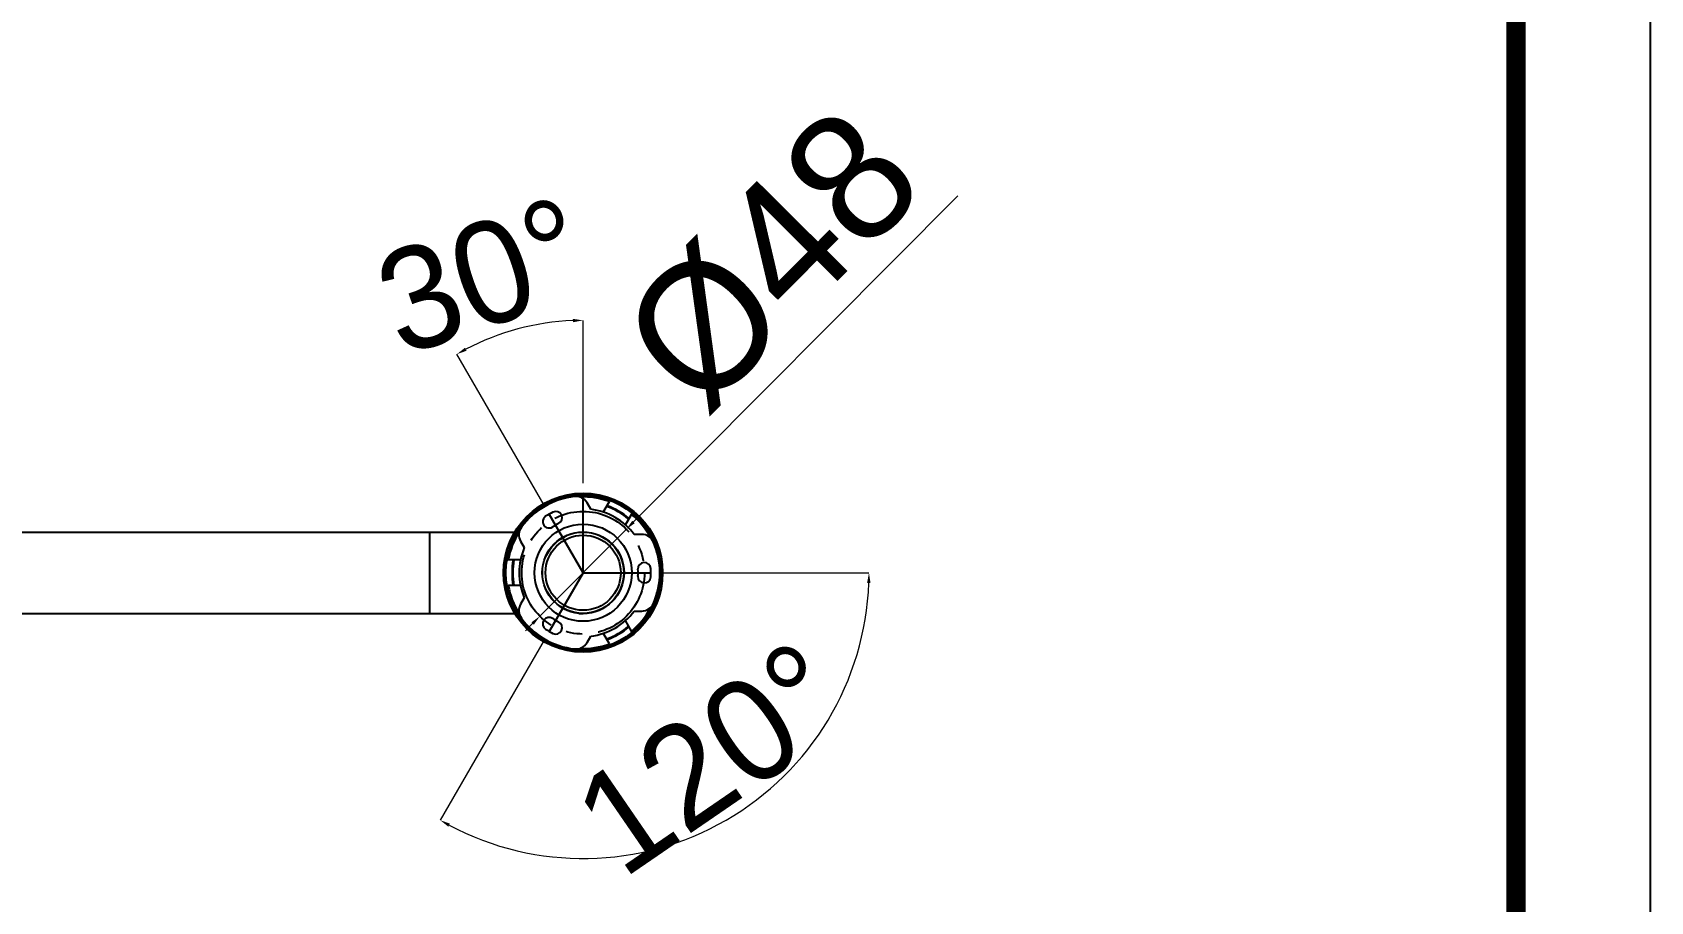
# Model space of a CAD drawing. Header units: millimetres. Extents: x 6283 to 9538, y -1821 to 564.
# Drawn here: x 8905 to 9538, y -116 to 224 of the extents above; entities that cross this region are included whole.
import ezdxf

# ---------------------------------------------------------------- set-up
doc = ezdxf.new("R2010")
doc.units = ezdxf.units.MM
doc.linetypes.add('CENTER', pattern=[50.8, 31.75, -6.35, 6.35, -6.35])
doc.styles.add('Daelim Dimension', font='\x7f\x7f\x7f\x7f.TTF')
doc.dimstyles.new('DEFAULT', dxfattribs={"dimscale": 2, "dimtxt": 2, "dimasz": 2, "dimexe": 0, "dimexo": 2, "dimgap": 1, "dimtad": 1, "dimdec": 1, "dimzin": 9, "dimdsep": 46, "dimtxsty": 'Daelim Dimension', "dimcen": 0.5, "dimclrd": 252, "dimclre": 252, "dimclrt": 3, "dimadec": 1, "dimazin": 0, "dimtfac": 1, "dimtdec": 1, "dimtix": 1, "dimtmove": 0, "dimatfit": 3, "dimfxl": 0, "dimtolj": 1, "dimtzin": 1, "dimlwd": 9, "dimlwe": 9, "dimarcsym": 0})

# ---------------------------------------------------------------- blocks, each defined once
blk = doc.blocks.new('*D19')
at = {"color": 5, "lineweight": 9}
for p, q in [((9120.44, 48), (9120.44, 111.65)), ((9105.19, 39.32), (9071.07, 98.42))]:
    blk.add_line(p, q, dxfattribs=at)
blk.add_arc((9120.44, 12.9), 98.74, 92.32118, 117.67882, dxfattribs=at)
at = {"color": 5}
for points in [[(9116.42, 112.23), (9116.45, 110.9), (9120.44, 111.65)], [(9074.89, 99.76), (9074.25, 100.93), (9071.07, 98.42)]]:
    blk.add_solid(points, dxfattribs=at)
at = {"layer": 'Defpoints', "color": 0}
for p in [(9103.29, 110.15), (9120.44, 44), (9107.19, 35.85), (9120.44, 12.9), (9120.44, 12.9)]:
    blk.add_point(p, dxfattribs=at)
at = {"color": 7, "insert": (9081.11, 128.97), "char_height": 40, "attachment_point": 5, "rotation": 18.72052, "style": 'Daelim Dimension'}
blk.add_mtext('\\A1;30°', dxfattribs=at)
blk = doc.blocks.new('*D20')
at = {"color": 5, "lineweight": 9}
for p, q in [((9150.94, 12.9), (9232.23, 12.9)), ((9105.19, -13.51), (9064.54, -83.91))]:
    blk.add_line(p, q, dxfattribs=at)
blk.add_arc((9120.44, 12.9), 111.8, 242.05009, 357.94991, dxfattribs=at)
at = {"color": 5}
for points in [[(9231.5, 8.92), (9232.83, 8.89), (9232.23, 12.9)], [(9067.72, -86.44), (9068.36, -85.27), (9064.54, -83.91)]]:
    blk.add_solid(points, dxfattribs=at)
at = {"layer": 'Defpoints', "color": 0}
for p in [(9120.44, 12.9), (9120.44, 12.9), (9146.94, 12.9), (9107.19, -10.04), (9139.85, -97.19)]:
    blk.add_point(p, dxfattribs=at)
at = {"color": 7, "insert": (9170.31, -59.73), "char_height": 40, "attachment_point": 5, "rotation": 34.4717, "style": 'Daelim Dimension'}
blk.add_mtext('\\A1;120°', dxfattribs=at)
blk = doc.blocks.new('*D22')
at = {"color": 5, "lineweight": 9}
for p, q in [((9267.04, 160.43), (9140.17, 32.77)), ((9103.52, -4.12), (9137.35, 29.93)), ((9100.7, -6.96), (9097.88, -9.79))]:
    blk.add_line(p, q, dxfattribs=at)
at = {"color": 5}
for points in [[(9139.7, 33.24), (9140.65, 32.3), (9137.35, 29.93)], [(9100.23, -6.49), (9101.17, -7.43), (9103.52, -4.12)]]:
    blk.add_solid(points, dxfattribs=at)
at = {"layer": 'Defpoints', "color": 0}
for p in [(9137.35, 29.93), (9103.52, -4.12)]:
    blk.add_point(p, dxfattribs=at)
at = {"color": 7, "insert": (9194.39, 135.47), "char_height": 40, "attachment_point": 5, "rotation": 45.18094, "style": 'Daelim Dimension'}
blk.add_mtext('\\A1;{\\H1.25x;\\C256;Ø48}', dxfattribs=at)

msp = doc.modelspace()

# ---------------------------------------------------------------- linework, layer by layer
at = {"color": 7, "linetype": 'Continuous'}
for p, q in [((9117.44, 43.86), (9117.44, 43.26)), ((9123.43, 37.73), (9121.97, 40.25)), ((9123.44, 43.86), (9123.44, 43.26)), ((9128.35, 36.62), (9130.72, 40.72)), ((9137.02, 31.62), (9139.38, 35.72)), ((8588.52, 28.8), (9093.94, 28.8)), ((9060.44, -3), (9060.44, 28.8)), ((9118.87, 28.8), (9120.44, 28.8)), ((9143.35, 27.9), (9140.44, 27.9)), ((9095.99, 25.25), (9097.45, 22.73)), ((9095.94, 17.9), (9091.21, 17.9)), ((9095.94, 7.9), (9091.21, 7.9)), ((9097.45, 3.08), (9095.99, 0.56)), ((8593.7, -3), (9095.39, -3)), ((9118.88, -3), (9120.44, -3)), ((9139.38, -9.91), (9137.02, -5.81)), ((9140.44, -2.1), (9143.35, -2.1)), ((9121.97, -14.44), (9123.43, -11.92)), ((9130.72, -14.91), (9128.35, -10.81))]:
    msp.add_line(p, q, dxfattribs=at)
at = {"color": 1, "linetype": 'CENTER'}
for q in [(9120.44, 44), (9107.19, 35.85), (9107.19, -10.04), (9146.94, 12.9)]:
    msp.add_line((9120.44, 12.9), q, dxfattribs=at)
at = {"ltscale": 0.5}
msp.add_lwpolyline([(6282.91, -1820.52), (9537.91, -1820.52), (9537.91, 564.48), (6282.91, 564.48)], close=True, dxfattribs=at)
at = {"color": 5, "linetype": 'ByBlock', "lineweight": 200, "const_width": 7.5}
msp.add_lwpolyline([(6335.25, -1718.4), (9485.25, -1718.4), (9485.25, 509.1), (6335.25, 509.1)], close=True, dxfattribs=at)
at = {"color": 7, "linetype": 'Continuous'}
for radius in [31.1, 30.5, 30.2, 19, 16, 15.9, 14.7]:
    msp.add_circle((9120.44, 12.9), radius, dxfattribs=at)
at = {"color": 1, "linetype": 'CENTER'}
msp.add_circle((9120.44, 12.9), 24, dxfattribs=at)
at = {"color": 7, "linetype": 'Continuous'}
for centre, radius, start, end in [((9120.44, 12.9), 30, 96.42182, 143.57818), ((9117.64, 37.75), 5, 30, 96.42182), ((9120.44, 12.9), 29.67, 69.70601, 92.49345), ((9120.44, 12.9), 27.5, 49.52432, 70.47568), ((9120.44, 12.9), 27.8, 49.63861, 70.36139), ((9131.59, 40.22), 1, 116.61806, 150), ((9107.16, 32.9), 2.5, 123.58332, 303.58332), ((9120.44, 12.9), 26.5, 116.41668, 123.58332), ((9120.44, 12.9), 21.5, 116.41668, 123.58332), ((9109.76, 34.4), 2.5, 296.41668, 116.41668), ((9120.44, 12.9), 25, 36.8699, 83.1301), ((9138.52, 36.22), 1, 330, 0.74568), ((9120.44, 12.9), 29.67, 27.61353, 50.2923), ((9120.44, 12.9), 29.67, 147.52898, 170.34657), ((9100.32, 27.75), 5, 143.57818, 210), ((9143.35, 22.9), 5, 23.57818, 90), ((9120.44, 12.9), 25, 156.8699, 203.1301), ((9120.44, 12.9), 30, 336.42182, 23.57818), ((9091.21, 16.9), 1, 90, 123.05107), ((9120.44, 12.9), 27.8, 169.63861, 190.36139), ((9120.44, 12.9), 27.5, 169.52432, 190.47568), ((9144.39, 14.4), 2.5, 3.58332, 183.58332), ((9120.44, 12.9), 21.5, 356.41668, 3.58332), ((9120.44, 12.9), 26.5, 356.41668, 3.58332), ((9091.21, 8.9), 1, 236.94663, 270), ((9120.44, 12.9), 29.67, 189.65361, 212.47372), ((9144.39, 11.4), 2.5, 176.41668, 356.41668), ((9100.32, -1.94), 5, 150, 216.42182), ((9143.35, 2.9), 5, 270, 336.42182), ((9120.44, 12.9), 30, 216.42182, 263.57818), ((9107.16, -7.09), 2.5, 56.41668, 236.41668), ((9120.44, 12.9), 21.5, 236.41668, 243.58332), ((9120.44, 12.9), 25, 276.8699, 323.1301), ((9120.44, 12.9), 29.67, 309.70958, 332.39072), ((9120.44, 12.9), 26.5, 236.41668, 243.58332), ((9109.76, -8.59), 2.5, 243.58332, 63.58332), ((9120.44, 12.9), 27.5, 289.52432, 310.47568), ((9120.44, 12.9), 27.8, 289.63861, 310.36139), ((9138.52, -10.41), 1, 359.25363, 30), ((9117.64, -11.94), 5, 263.57818, 330), ((9120.44, 12.9), 29.67, 267.5006, 290.29407), ((9131.59, -14.41), 1, 210, 243.37949)]:
    msp.add_arc(centre, radius, start, end, dxfattribs=at)

# ---------------------------------------------------------------- dimensions: what is measured, and where the dimension line sits
at = {"color": 5}
dim = msp.add_diameter_dim_2p(p1=(9103.52, -4.12), p2=(9137.35, 29.93), text='{\\H1.25x;\\C256;Ø48}', dimstyle='DEFAULT', override={"dimtxt": 20, "dimclrd": 5, "dimclrt": 7}, dxfattribs=at)
dim.commit()
dim.dimension.update_dxf_attribs({"geometry": '*D22', "text_midpoint": (9218.46, 111.55), "dimtype": 163})
for base, line1, line2, picture, middle in [((9103.29, 110.15), ((9120.44, 12.9), (9120.44, 44)), ((9120.44, 12.9), (9107.19, 35.85)), '*D19', (9088.75, 106.42)), ((9139.85, -97.19), ((9120.44, 12.9), (9146.94, 12.9)), ((9120.44, 12.9), (9107.19, -10.04)), '*D20', (9183.71, -79.26))]:
    dim = msp.add_angular_dim_2l(base=base, line1=line1, line2=line2, dimstyle='DEFAULT', override={"dimtxt": 20, "dimclrd": 5, "dimclre": 5, "dimclrt": 7, "dimadec": 0}, dxfattribs=at)
    dim.commit()
    dim.dimension.update_dxf_attribs({"geometry": picture, "text_midpoint": middle, "dimtype": 162})

doc.saveas('drawing.dxf')
